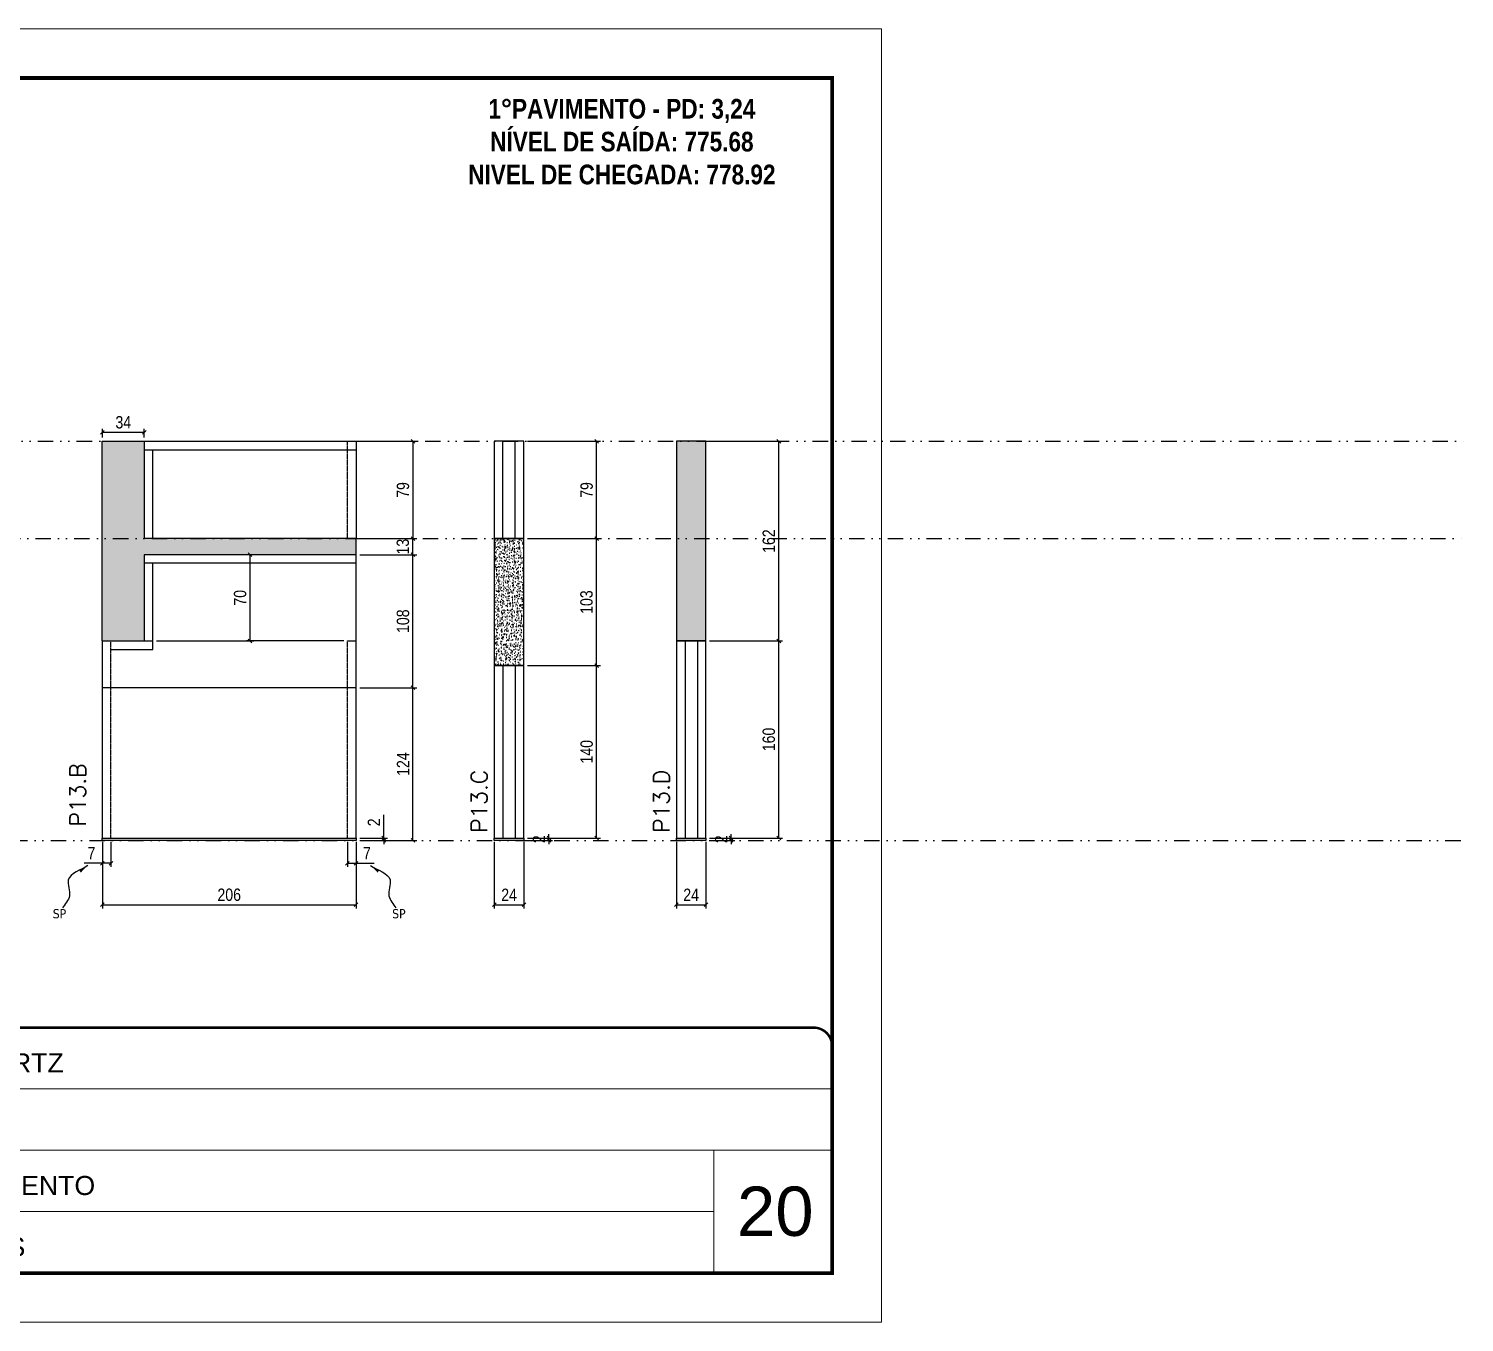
# Model space of a CAD drawing. Extents: x 13770 to 23315, y 867 to 16997.
# Drawn here: x 19947 to 21113, y 11204 to 12254 of the extents above; entities that cross this region are included whole.
import ezdxf

# ---------------------------------------------------------------- set-up
doc = ezdxf.new("R2010")
doc.units = 0
for name, pattern in [('CONTINUO', [0]), ('DASHED', [0.75, 0.5, -0.25]), ('DIVIDE2', [0.625, 0.25, -0.125, 0, -0.125, 0, -0.125]), ('HIDDEN', [0.375, 0.25, -0.125])]:
    doc.linetypes.add(name, pattern=pattern)
for name, color, linetype, lineweight in [('CARIMBO', 255, 'Continuous', 9), ('Folhas', 255, 'Continuous', 9), ('SARRAFO DE PRESSAO', 251, 'DASHED', 9), ('Texto Seção', 7, 'Continuous', 15)]:
    doc.layers.add(name, color=color, linetype=linetype, lineweight=lineweight)
for name, color, linetype in [('COTA', 241, 'Continuous'), ('NOMENCLATURA', 7, 'Continuous'), ('Nível', 160, 'Continuous'), ('Painéis', 200, 'Continuous'), ('SARR_2.2x7', 40, 'Continuous'), ('Sarrafo de Pressão', 42, 'HIDDEN'), ('texto', 7, 'Continuous')]:
    doc.layers.add(name, color=color, linetype=linetype)
doc.styles.add('ARIAL', font='arial.ttf')
doc.styles.add('COTA TECNICA', font='techl___.ttf', dxfattribs={"height": 10})
doc.styles.add('COTA TECNICA-50', font='techl___.ttf', dxfattribs={"height": 10})
doc.styles.add('REGUA-120', font='ROMANS.shx', dxfattribs={"height": 15})
doc.styles.add('ROMANC', font='techb___.ttf', dxfattribs={"height": 2.5})
doc.styles.get("Standard").update_dxf_attribs({"font": 'arial.ttf'})
doc.styles.add('Tecnologia', font='')
doc.styles.get('Tecnologia').set_extended_font_data('Forgotten Futurist')
doc.dimstyles.new('COTA PAINEL-50', dxfattribs={"dimtxt": 10, "dimasz": 3, "dimexe": 3, "dimexo": 3, "dimgap": 3, "dimtad": 1, "dimdec": 1, "dimzin": 12, "dimdsep": 46, "dimtxsty": 'COTA TECNICA-50', "dimblk1": 'OBLIQUE', "dimblk2": 'OBLIQUE', "dimsah": 1, "dimcen": 0.9, "dimclrd": 4, "dimclre": 4, "dimclrt": 240, "dimadec": 1, "dimazin": 3, "dimtfac": 1, "dimtdec": 1, "dimtmove": 0, "dimatfit": 3, "dimfxl": 1, "dimtolj": 1, "dimtzin": 12, "dimarcsym": 0})
doc.dimstyles.new('PAINEL', dxfattribs={"dimtxt": 10, "dimasz": 3, "dimexe": 3, "dimexo": 3, "dimgap": 3, "dimtad": 1, "dimdec": 1, "dimzin": 12, "dimdsep": 46, "dimtxsty": 'COTA TECNICA', "dimblk1": 'OBLIQUE', "dimblk2": 'OBLIQUE', "dimsah": 1, "dimcen": 0.9, "dimclrd": 4, "dimclre": 4, "dimclrt": 240, "dimadec": 1, "dimazin": 3, "dimtfac": 1, "dimtdec": 1, "dimtmove": 0, "dimatfit": 3, "dimfxl": 1, "dimtolj": 1, "dimtzin": 12, "dimarcsym": 0})
doc.dimstyles.get("Standard").update_dxf_attribs({"dimtxt": 0.18, "dimasz": 0.18, "dimexe": 0.18, "dimexo": 0.0625, "dimgap": 0.09, "dimtad": 0, "dimtih": 1, "dimtoh": 1, "dimdec": 4, "dimzin": 0, "dimdsep": 46, "dimtxsty": 'Standard', "dimcen": 0.09, "dimadec": 0, "dimazin": 0, "dimtfac": 1, "dimtdec": 4, "dimtofl": 0, "dimtmove": 0, "dimatfit": 3, "dimfxl": 1, "dimtolj": 1, "dimtzin": 0, "dimarcsym": 0})

# ---------------------------------------------------------------- blocks, each defined once
blk = doc.blocks.new('9999999999')
at = {"color": 30, "linetype": 'CONTINUO'}
for p, q in [((98564.6, 34230.2), (98564.6, 34429.4)), ((98564.6, 34379.6), (99584, 34379.6)), ((98564.6, 34329.8), (99488, 34329.8)), ((99584, 34329.8), (99488, 34329.8)), ((99488, 34329.8), (99488, 34230.2)), ((98564.6, 34280), (99488, 34280))]:
    blk.add_line(p, q, dxfattribs=at)
at = {"color": 30, "linetype": 'CONTINUO', "const_width": 2}
blk.add_lwpolyline([(99584, 34230.2), (99584, 34414.4, 0.414214), (99569, 34429.4), (98229, 34429.4, 0.414214), (98214, 34414.4), (98214, 34245.2, 0.414214), (98229, 34230.2), (99584, 34230.2)], format="xyb", dxfattribs=at)
at = {"layer": 'Folhas'}
blk.add_lwpolyline([(98139, 34190.2), (99624, 34190.2), (99624, 35240.2), (98139, 35240.2)], close=True, dxfattribs=at)
at = {"layer": 'Folhas', "color": 30, "const_width": 3}
blk.add_lwpolyline([(98214, 34230.2), (99584, 34230.2), (99584, 35200.2), (98214, 35200.2)], close=True, dxfattribs=at)
at = {"color": 7, "linetype": 'Continuous', "ltscale": 5, "style": 'ARIAL'}
for s, height, p in [('SCHWARTZ', 15.48, (98837.7, 34393.1)), ('GWT', 15.48, (98837.7, 34343.3)), ('2°PAVIMENTO', 15.483, (98837.7, 34293.5)), ('NOVA SISTEMAS CONSTRUTIVOS', 11.059, (98263.2, 34267.2)), ('PILARES', 15.48, (98837.7, 34243.7))]:
    blk.add_text(s, height=height, dxfattribs=at).set_placement(p)
at = {"layer": 'Folhas', "color": 7, "style": 'Tecnologia', "width": 1.5}
for s, p in [('CLIENTE:', (98573.7, 34397.2)), ('OBRA:', (98573.7, 34347.3)), ('PAVIMENTO:', (98573.7, 34297.5)), ('PROJETO:', (98573.7, 34247.7))]:
    blk.add_text(s, height=14, dxfattribs=at).set_placement(p)
blk = doc.blocks.new('_Oblique')
at = {"color": 0, "linetype": 'ByBlock', "lineweight": -2}
blk.add_line((-0.5, -0.5), (0.5, 0.5), dxfattribs=at)
blk = doc.blocks.new('*D332')
at = {"layer": 'COTA', "color": 4, "lineweight": -2, "transparency": 16777216}
for p, q in [((20007.1, 11594.3), (20007.1, 11540.1)), ((20213.1, 11594.3), (20213.1, 11540.1)), ((20007.1, 11543.1), (20213.1, 11543.1))]:
    blk.add_line(p, q, dxfattribs=at)
at = {"layer": 'Defpoints', "color": 0, "transparency": 16777216}
for p in [(20007.1, 11597.3), (20213.1, 11597.3), (20213.1, 11543.1)]:
    blk.add_point(p, dxfattribs=at)
at = {"layer": 'COTA', "color": 4, "lineweight": -2, "transparency": 16777216, "xscale": 3, "yscale": 3, "zscale": 3, "rotation": 180}
blk.add_blockref('_Oblique', (20007.1, 11543.1), dxfattribs=at)
at = {"layer": 'COTA', "color": 4, "lineweight": -2, "transparency": 16777216, "xscale": 3, "yscale": 3, "zscale": 3}
blk.add_blockref('_Oblique', (20213.1, 11543.1), dxfattribs=at)
at = {"layer": 'COTA', "color": 240, "transparency": 16777216, "insert": (20110.1, 11551.2), "char_height": 10, "attachment_point": 5, "style": 'COTA TECNICA'}
blk.add_mtext('\\A1;206', dxfattribs=at)
blk = doc.blocks.new('*D333')
at = {"layer": 'COTA', "color": 4, "lineweight": -2, "transparency": 16777216}
for p, q in [((20216.1, 11719.3), (20262.3, 11719.3)), ((20259.3, 11595.3), (20259.3, 11719.3)), ((20216.1, 11595.3), (20262.3, 11595.3))]:
    blk.add_line(p, q, dxfattribs=at)
at = {"layer": 'Defpoints', "color": 0, "transparency": 16777216}
for p in [(20213.1, 11719.3), (20259.3, 11719.3), (20213.1, 11595.3)]:
    blk.add_point(p, dxfattribs=at)
at = {"layer": 'COTA', "color": 4, "lineweight": -2, "transparency": 16777216, "xscale": 3, "yscale": 3, "zscale": 3}
for p, rotation in [((20259.3, 11719.3), 90), ((20259.3, 11595.3), 270)]:
    blk.add_blockref('_Oblique', p, dxfattribs=dict(at, rotation=rotation))
at = {"layer": 'COTA', "color": 240, "transparency": 16777216, "insert": (20251.2, 11657.3), "char_height": 10, "attachment_point": 5, "rotation": 90, "style": 'COTA TECNICA-50'}
blk.add_mtext('\\A1;124', dxfattribs=at)
blk = doc.blocks.new('*D334')
at = {"layer": 'COTA', "color": 4, "lineweight": -2, "transparency": 16777216}
for p, q in [((20235.6, 11597.3), (20235.6, 11616.1)), ((20216.1, 11597.3), (20238.6, 11597.3)), ((20235.6, 11595.3), (20235.6, 11597.3)), ((20216.1, 11595.3), (20238.6, 11595.3)), ((20235.6, 11595.3), (20235.6, 11592.3))]:
    blk.add_line(p, q, dxfattribs=at)
at = {"layer": 'Defpoints', "color": 0, "transparency": 16777216}
for p in [(20213.1, 11597.3), (20213.1, 11595.3), (20235.6, 11595.3)]:
    blk.add_point(p, dxfattribs=at)
at = {"layer": 'COTA', "color": 4, "lineweight": -2, "transparency": 16777216, "xscale": 3, "yscale": 3, "zscale": 3}
for p, rotation in [((20235.6, 11597.3), 270), ((20235.6, 11595.3), 90)]:
    blk.add_blockref('_Oblique', p, dxfattribs=dict(at, rotation=rotation))
at = {"layer": 'COTA', "color": 240, "transparency": 16777216, "insert": (20227.6, 11610), "char_height": 10, "attachment_point": 5, "rotation": 90, "style": 'COTA TECNICA-50'}
blk.add_mtext('\\A1;2', dxfattribs=at)
blk = doc.blocks.new('*D335')
at = {"layer": 'COTA', "color": 4, "lineweight": -2, "transparency": 16777216}
for p, q in [((20007.1, 11592.3), (20007.1, 11573.8)), ((20014.1, 11594.3), (20014.1, 11573.8)), ((20007.1, 11576.8), (19992.3, 11576.8)), ((20014.1, 11576.8), (20007.1, 11576.8))]:
    blk.add_line(p, q, dxfattribs=at)
at = {"layer": 'Defpoints', "color": 0, "transparency": 16777216}
for p in [(20014.1, 11597.3), (20007.1, 11595.3), (20007.1, 11576.8)]:
    blk.add_point(p, dxfattribs=at)
at = {"layer": 'COTA', "color": 4, "lineweight": -2, "transparency": 16777216, "xscale": 3, "yscale": 3, "zscale": 3, "rotation": 180}
blk.add_blockref('_Oblique', (20007.1, 11576.8), dxfattribs=at)
at = {"layer": 'COTA', "color": 4, "lineweight": -2, "transparency": 16777216, "xscale": 3, "yscale": 3, "zscale": 3}
blk.add_blockref('_Oblique', (20014.1, 11576.8), dxfattribs=at)
at = {"layer": 'COTA', "color": 240, "transparency": 16777216, "insert": (19998.2, 11584.9), "char_height": 10, "attachment_point": 5, "style": 'COTA TECNICA-50'}
blk.add_mtext('\\A1;7', dxfattribs=at)
blk = doc.blocks.new('*D336')
at = {"layer": 'COTA', "color": 4, "lineweight": -2, "transparency": 16777216}
for p, q in [((20206.1, 11594.3), (20206.1, 11573.8)), ((20213.1, 11592.3), (20213.1, 11573.8)), ((20206.1, 11576.8), (20213.1, 11576.8)), ((20213.1, 11576.8), (20227.8, 11576.8))]:
    blk.add_line(p, q, dxfattribs=at)
at = {"layer": 'Defpoints', "color": 0, "transparency": 16777216}
for p in [(20206.1, 11597.3), (20213.1, 11595.3), (20213.1, 11576.8)]:
    blk.add_point(p, dxfattribs=at)
at = {"layer": 'COTA', "color": 4, "lineweight": -2, "transparency": 16777216, "xscale": 3, "yscale": 3, "zscale": 3, "rotation": 180}
blk.add_blockref('_Oblique', (20206.1, 11576.8), dxfattribs=at)
at = {"layer": 'COTA', "color": 4, "lineweight": -2, "transparency": 16777216, "xscale": 3, "yscale": 3, "zscale": 3}
blk.add_blockref('_Oblique', (20213.1, 11576.8), dxfattribs=at)
at = {"layer": 'COTA', "color": 240, "transparency": 16777216, "insert": (20221.9, 11584.9), "char_height": 10, "attachment_point": 5, "style": 'COTA TECNICA-50'}
blk.add_mtext('\\A1;7', dxfattribs=at)
blk = doc.blocks.new('*D337')
at = {"layer": 'COTA', "color": 4, "lineweight": -2, "transparency": 16777216}
for p, q in [((20216.1, 11827.3), (20262.3, 11827.3)), ((20259.3, 11719.3), (20259.3, 11827.3)), ((20216.1, 11719.3), (20262.3, 11719.3))]:
    blk.add_line(p, q, dxfattribs=at)
at = {"layer": 'Defpoints', "color": 0, "transparency": 16777216}
for p in [(20213.1, 11827.3), (20259.3, 11827.3), (20213.1, 11719.3)]:
    blk.add_point(p, dxfattribs=at)
at = {"layer": 'COTA', "color": 4, "lineweight": -2, "transparency": 16777216, "xscale": 3, "yscale": 3, "zscale": 3}
for p, rotation in [((20259.3, 11827.3), 90), ((20259.3, 11719.3), 270)]:
    blk.add_blockref('_Oblique', p, dxfattribs=dict(at, rotation=rotation))
at = {"layer": 'COTA', "color": 240, "transparency": 16777216, "insert": (20251.2, 11773.3), "char_height": 10, "attachment_point": 5, "rotation": 90, "style": 'COTA TECNICA'}
blk.add_mtext('\\A1;108', dxfattribs=at)
blk = doc.blocks.new('*D338')
at = {"layer": 'COTA', "color": 4, "lineweight": -2, "transparency": 16777216}
for p, q in [((20216.1, 11919.3), (20262.3, 11919.3)), ((20259.3, 11919.3), (20259.3, 11840.3)), ((20216.1, 11840.3), (20262.3, 11840.3))]:
    blk.add_line(p, q, dxfattribs=at)
at = {"layer": 'Defpoints', "color": 0, "transparency": 16777216}
for p in [(20213.1, 11919.3), (20213.1, 11840.3), (20259.3, 11840.3)]:
    blk.add_point(p, dxfattribs=at)
at = {"layer": 'COTA', "color": 4, "lineweight": -2, "transparency": 16777216, "xscale": 3, "yscale": 3, "zscale": 3}
for p, rotation in [((20259.3, 11919.3), 90), ((20259.3, 11840.3), 270)]:
    blk.add_blockref('_Oblique', p, dxfattribs=dict(at, rotation=rotation))
at = {"layer": 'COTA', "color": 240, "transparency": 16777216, "insert": (20251.2, 11879.8), "char_height": 10, "attachment_point": 5, "rotation": 90, "style": 'COTA TECNICA'}
blk.add_mtext('\\A1;79', dxfattribs=at)
blk = doc.blocks.new('*D340')
at = {"layer": 'COTA', "color": 4, "lineweight": -2, "transparency": 16777216}
for p, q in [((20325.3, 11594.3), (20325.3, 11540.1)), ((20349.3, 11594.3), (20349.3, 11540.1)), ((20325.3, 11543.1), (20349.3, 11543.1))]:
    blk.add_line(p, q, dxfattribs=at)
at = {"layer": 'Defpoints', "color": 0, "transparency": 16777216}
for p in [(20325.3, 11597.3), (20349.3, 11597.3), (20349.3, 11543.1)]:
    blk.add_point(p, dxfattribs=at)
at = {"layer": 'COTA', "color": 4, "lineweight": -2, "transparency": 16777216, "xscale": 3, "yscale": 3, "zscale": 3, "rotation": 180}
blk.add_blockref('_Oblique', (20325.3, 11543.1), dxfattribs=at)
at = {"layer": 'COTA', "color": 4, "lineweight": -2, "transparency": 16777216, "xscale": 3, "yscale": 3, "zscale": 3}
blk.add_blockref('_Oblique', (20349.3, 11543.1), dxfattribs=at)
at = {"layer": 'COTA', "color": 240, "transparency": 16777216, "insert": (20337.3, 11551.2), "char_height": 10, "attachment_point": 5, "style": 'COTA TECNICA'}
blk.add_mtext('\\A1;24', dxfattribs=at)
blk = doc.blocks.new('*D341')
at = {"layer": 'COTA', "color": 4, "lineweight": -2, "transparency": 16777216}
for p, q in [((20352.3, 11737.3), (20411.4, 11737.3)), ((20408.4, 11597.3), (20408.4, 11737.3)), ((20352.3, 11597.3), (20411.4, 11597.3))]:
    blk.add_line(p, q, dxfattribs=at)
at = {"layer": 'Defpoints', "color": 0, "transparency": 16777216}
for p in [(20349.3, 11737.3), (20408.4, 11737.3), (20349.3, 11597.3)]:
    blk.add_point(p, dxfattribs=at)
at = {"layer": 'COTA', "color": 4, "lineweight": -2, "transparency": 16777216, "xscale": 3, "yscale": 3, "zscale": 3}
for p, rotation in [((20408.4, 11737.3), 90), ((20408.4, 11597.3), 270)]:
    blk.add_blockref('_Oblique', p, dxfattribs=dict(at, rotation=rotation))
at = {"layer": 'COTA', "color": 240, "transparency": 16777216, "insert": (20400.3, 11667.3), "char_height": 10, "attachment_point": 5, "rotation": 90, "style": 'COTA TECNICA'}
blk.add_mtext('\\A1;140', dxfattribs=at)
blk = doc.blocks.new('*D342')
at = {"layer": 'COTA', "color": 4, "lineweight": -2, "transparency": 16777216}
for p, q in [((20352.3, 11597.3), (20372.6, 11597.3)), ((20369.6, 11597.3), (20369.6, 11600.3)), ((20369.6, 11595.3), (20369.6, 11597.3)), ((20352.3, 11595.3), (20372.6, 11595.3)), ((20369.6, 11595.3), (20369.6, 11592.3))]:
    blk.add_line(p, q, dxfattribs=at)
at = {"layer": 'Defpoints', "color": 0, "transparency": 16777216}
for p in [(20349.3, 11597.3), (20369.6, 11597.3), (20349.3, 11595.3)]:
    blk.add_point(p, dxfattribs=at)
at = {"layer": 'COTA', "color": 4, "lineweight": -2, "transparency": 16777216, "xscale": 3, "yscale": 3, "zscale": 3}
for p, rotation in [((20369.6, 11597.3), 270), ((20369.6, 11595.3), 90)]:
    blk.add_blockref('_Oblique', p, dxfattribs=dict(at, rotation=rotation))
at = {"layer": 'COTA', "color": 240, "transparency": 16777216, "insert": (20361.6, 11596.3), "char_height": 10, "attachment_point": 5, "rotation": 90, "style": 'COTA TECNICA-50'}
blk.add_mtext('\\A1;2', dxfattribs=at)
blk = doc.blocks.new('*D344')
at = {"layer": 'COTA', "color": 4, "lineweight": -2, "transparency": 16777216}
for p, q in [((20352.3, 11840.3), (20411.4, 11840.3)), ((20408.4, 11737.3), (20408.4, 11840.3)), ((20352.3, 11737.3), (20411.4, 11737.3))]:
    blk.add_line(p, q, dxfattribs=at)
at = {"layer": 'Defpoints', "color": 0, "transparency": 16777216}
for p in [(20349.3, 11840.3), (20408.4, 11840.3), (20349.3, 11737.3)]:
    blk.add_point(p, dxfattribs=at)
at = {"layer": 'COTA', "color": 4, "lineweight": -2, "transparency": 16777216, "xscale": 3, "yscale": 3, "zscale": 3}
for p, rotation in [((20408.4, 11840.3), 90), ((20408.4, 11737.3), 270)]:
    blk.add_blockref('_Oblique', p, dxfattribs=dict(at, rotation=rotation))
at = {"layer": 'COTA', "color": 240, "transparency": 16777216, "insert": (20400.2, 11788.8), "char_height": 10, "attachment_point": 5, "rotation": 90, "style": 'COTA TECNICA'}
blk.add_mtext('\\A1;103', dxfattribs=at)
blk = doc.blocks.new('*D343')
at = {"layer": 'COTA', "color": 4, "lineweight": -2, "transparency": 16777216}
for p, q in [((20352.3, 11919.3), (20411.4, 11919.3)), ((20408.4, 11840.3), (20408.4, 11919.3)), ((20352.3, 11840.3), (20411.4, 11840.3))]:
    blk.add_line(p, q, dxfattribs=at)
at = {"layer": 'Defpoints', "color": 0, "transparency": 16777216}
for p in [(20349.3, 11919.3), (20408.4, 11919.3), (20349.3, 11840.3)]:
    blk.add_point(p, dxfattribs=at)
at = {"layer": 'COTA', "color": 4, "lineweight": -2, "transparency": 16777216, "xscale": 3, "yscale": 3, "zscale": 3}
for p, rotation in [((20408.4, 11919.3), 90), ((20408.4, 11840.3), 270)]:
    blk.add_blockref('_Oblique', p, dxfattribs=dict(at, rotation=rotation))
at = {"layer": 'COTA', "color": 240, "transparency": 16777216, "insert": (20400.3, 11879.8), "char_height": 10, "attachment_point": 5, "rotation": 90, "style": 'COTA TECNICA'}
blk.add_mtext('\\A1;79', dxfattribs=at)
blk = doc.blocks.new('*D345')
at = {"layer": 'COTA', "color": 4, "lineweight": -2, "transparency": 16777216}
for p, q in [((20473.1, 11594.3), (20473.1, 11540.1)), ((20497.1, 11594.3), (20497.1, 11540.1)), ((20473.1, 11543.1), (20497.1, 11543.1))]:
    blk.add_line(p, q, dxfattribs=at)
at = {"layer": 'Defpoints', "color": 0, "transparency": 16777216}
for p in [(20473.1, 11597.3), (20497.1, 11597.3), (20497.1, 11543.1)]:
    blk.add_point(p, dxfattribs=at)
at = {"layer": 'COTA', "color": 4, "lineweight": -2, "transparency": 16777216, "xscale": 3, "yscale": 3, "zscale": 3, "rotation": 180}
blk.add_blockref('_Oblique', (20473.1, 11543.1), dxfattribs=at)
at = {"layer": 'COTA', "color": 4, "lineweight": -2, "transparency": 16777216, "xscale": 3, "yscale": 3, "zscale": 3}
blk.add_blockref('_Oblique', (20497.1, 11543.1), dxfattribs=at)
at = {"layer": 'COTA', "color": 240, "transparency": 16777216, "insert": (20485.1, 11551.2), "char_height": 10, "attachment_point": 5, "style": 'COTA TECNICA'}
blk.add_mtext('\\A1;24', dxfattribs=at)
blk = doc.blocks.new('*D346')
at = {"layer": 'COTA', "color": 4, "lineweight": -2, "transparency": 16777216}
for p, q in [((20500.1, 11757.3), (20559.3, 11757.3)), ((20556.3, 11597.3), (20556.3, 11757.3)), ((20500.1, 11597.3), (20559.3, 11597.3))]:
    blk.add_line(p, q, dxfattribs=at)
at = {"layer": 'Defpoints', "color": 0, "transparency": 16777216}
for p in [(20497.1, 11757.3), (20556.3, 11757.3), (20497.1, 11597.3)]:
    blk.add_point(p, dxfattribs=at)
at = {"layer": 'COTA', "color": 4, "lineweight": -2, "transparency": 16777216, "xscale": 3, "yscale": 3, "zscale": 3}
for p, rotation in [((20556.3, 11757.3), 90), ((20556.3, 11597.3), 270)]:
    blk.add_blockref('_Oblique', p, dxfattribs=dict(at, rotation=rotation))
at = {"layer": 'COTA', "color": 240, "transparency": 16777216, "insert": (20548.2, 11677.3), "char_height": 10, "attachment_point": 5, "rotation": 90, "style": 'COTA TECNICA'}
blk.add_mtext('\\A1;160', dxfattribs=at)
blk = doc.blocks.new('*D347')
at = {"layer": 'COTA', "color": 4, "lineweight": -2, "transparency": 16777216}
for p, q in [((20500.1, 11597.3), (20520.5, 11597.3)), ((20517.5, 11597.3), (20517.5, 11600.3)), ((20517.5, 11595.3), (20517.5, 11597.3)), ((20500.1, 11595.3), (20520.5, 11595.3)), ((20517.5, 11595.3), (20517.5, 11592.3))]:
    blk.add_line(p, q, dxfattribs=at)
at = {"layer": 'Defpoints', "color": 0, "transparency": 16777216}
for p in [(20497.1, 11597.3), (20517.5, 11597.3), (20497.1, 11595.3)]:
    blk.add_point(p, dxfattribs=at)
at = {"layer": 'COTA', "color": 4, "lineweight": -2, "transparency": 16777216, "xscale": 3, "yscale": 3, "zscale": 3}
for p, rotation in [((20517.5, 11597.3), 270), ((20517.5, 11595.3), 90)]:
    blk.add_blockref('_Oblique', p, dxfattribs=dict(at, rotation=rotation))
at = {"layer": 'COTA', "color": 240, "transparency": 16777216, "insert": (20509.5, 11596.3), "char_height": 10, "attachment_point": 5, "rotation": 90, "style": 'COTA TECNICA-50'}
blk.add_mtext('\\A1;2', dxfattribs=at)
blk = doc.blocks.new('*D348')
at = {"layer": 'COTA', "color": 4, "lineweight": -2, "transparency": 16777216}
for p, q in [((20500.1, 11919.3), (20559.3, 11919.3)), ((20556.3, 11757.3), (20556.3, 11919.3)), ((20500.1, 11757.3), (20559.3, 11757.3))]:
    blk.add_line(p, q, dxfattribs=at)
at = {"layer": 'Defpoints', "color": 0, "transparency": 16777216}
for p in [(20497.1, 11919.3), (20556.3, 11919.3), (20497.1, 11757.3)]:
    blk.add_point(p, dxfattribs=at)
at = {"layer": 'COTA', "color": 4, "lineweight": -2, "transparency": 16777216, "xscale": 3, "yscale": 3, "zscale": 3}
for p, rotation in [((20556.3, 11919.3), 90), ((20556.3, 11757.3), 270)]:
    blk.add_blockref('_Oblique', p, dxfattribs=dict(at, rotation=rotation))
at = {"layer": 'COTA', "color": 240, "transparency": 16777216, "insert": (20548.2, 11838.3), "char_height": 10, "attachment_point": 5, "rotation": 90, "style": 'COTA TECNICA'}
blk.add_mtext('\\A1;162', dxfattribs=at)
blk = doc.blocks.new('*D647')
at = {"layer": 'COTA', "color": 4, "lineweight": -2, "transparency": 16777216}
for p, q in [((20007.1, 11922.3), (20007.1, 11929.5)), ((20041.1, 11926.5), (20007.1, 11926.5)), ((20041.1, 11922.3), (20041.1, 11929.5))]:
    blk.add_line(p, q, dxfattribs=at)
at = {"layer": 'Defpoints', "color": 0, "transparency": 16777216}
for p in [(20007.1, 11926.5), (20007.1, 11919.3), (20041.1, 11919.3)]:
    blk.add_point(p, dxfattribs=at)
at = {"layer": 'COTA', "color": 4, "lineweight": -2, "transparency": 16777216, "xscale": 3, "yscale": 3, "zscale": 3, "rotation": 180}
blk.add_blockref('_Oblique', (20007.1, 11926.5), dxfattribs=at)
at = {"layer": 'COTA', "color": 4, "lineweight": -2, "transparency": 16777216, "xscale": 3, "yscale": 3, "zscale": 3}
blk.add_blockref('_Oblique', (20041.1, 11926.5), dxfattribs=at)
at = {"layer": 'COTA', "color": 240, "transparency": 16777216, "insert": (20024.1, 11934.7), "char_height": 10, "attachment_point": 5, "style": 'COTA TECNICA'}
blk.add_mtext('\\A1;34', dxfattribs=at)
blk = doc.blocks.new('*D802')
at = {"layer": 'COTA', "color": 4, "lineweight": -2, "transparency": 16777216}
for p, q in [((20216.1, 11840.3), (20262.3, 11840.3)), ((20259.3, 11827.3), (20259.3, 11840.3)), ((20216.1, 11827.3), (20262.3, 11827.3))]:
    blk.add_line(p, q, dxfattribs=at)
at = {"layer": 'Defpoints', "color": 0, "transparency": 16777216}
for p in [(20213.1, 11840.3), (20259.3, 11840.3), (20213.1, 11827.3)]:
    blk.add_point(p, dxfattribs=at)
at = {"layer": 'COTA', "color": 4, "lineweight": -2, "transparency": 16777216, "xscale": 3, "yscale": 3, "zscale": 3}
for p, rotation in [((20259.3, 11840.3), 90), ((20259.3, 11827.3), 270)]:
    blk.add_blockref('_Oblique', p, dxfattribs=dict(at, rotation=rotation))
at = {"layer": 'COTA', "color": 240, "transparency": 16777216, "insert": (20251.1, 11833.8), "char_height": 10, "attachment_point": 5, "rotation": 90, "style": 'COTA TECNICA'}
blk.add_mtext('\\A1;13', dxfattribs=at)
blk = doc.blocks.new('*D803')
at = {"layer": 'COTA', "color": 4, "lineweight": -2, "transparency": 16777216}
for p, q in [((20127.1, 11757.3), (20127.1, 11827.3)), ((20203.1, 11757.3), (20124.1, 11757.3))]:
    blk.add_line(p, q, dxfattribs=at)
at = {"layer": 'Defpoints', "color": 0, "transparency": 16777216}
for p in [(20127.1, 11827.3), (20127.1, 11827.3), (20206.1, 11757.3)]:
    blk.add_point(p, dxfattribs=at)
at = {"layer": 'COTA', "color": 4, "lineweight": -2, "transparency": 16777216, "xscale": 3, "yscale": 3, "zscale": 3}
for p, rotation in [((20127.1, 11827.3), 90), ((20127.1, 11757.3), 270)]:
    blk.add_blockref('_Oblique', p, dxfattribs=dict(at, rotation=rotation))
at = {"layer": 'COTA', "color": 240, "transparency": 16777216, "insert": (20119, 11792.3), "char_height": 10, "attachment_point": 5, "rotation": 90, "style": 'COTA TECNICA'}
blk.add_mtext('\\A1;70', dxfattribs=at)
blk = doc.blocks.new('*D804')
at = {"layer": 'COTA', "color": 4, "lineweight": -2, "transparency": 16777216}
for p, q in [((20127.1, 11757.3), (20127.1, 11827.3)), ((20051.1, 11757.3), (20130.1, 11757.3))]:
    blk.add_line(p, q, dxfattribs=at)
at = {"layer": 'Defpoints', "color": 0, "transparency": 16777216}
for p in [(20127.1, 11827.3), (20127.1, 11827.3), (20048.1, 11757.3)]:
    blk.add_point(p, dxfattribs=at)
at = {"layer": 'COTA', "color": 4, "lineweight": -2, "transparency": 16777216, "xscale": 3, "yscale": 3, "zscale": 3}
for p, rotation in [((20127.1, 11827.3), 90), ((20127.1, 11757.3), 270)]:
    blk.add_blockref('_Oblique', p, dxfattribs=dict(at, rotation=rotation))
at = {"layer": 'COTA', "color": 240, "transparency": 16777216, "insert": (20119, 11792.3), "char_height": 10, "attachment_point": 5, "rotation": 90, "style": 'COTA TECNICA'}
blk.add_mtext('\\A1;70', dxfattribs=at)

msp = doc.modelspace()

# ---------------------------------------------------------------- hatches: boundary and pattern name
at = {"layer": 'COTA'}
h = msp.add_hatch(dxfattribs=at)
h.set_pattern_fill('AR-CONC', color=256, scale=0.03)
h.paths.add_polyline_path([(20041.08, 11919.3), (20007.08, 11919.3), (20007.08, 11840.3), (20041.08, 11840.3)])
h.paths.add_polyline_path([(20041.08, 11827.3), (20213.08, 11827.3), (20213.08, 11840.3), (20007.08, 11840.3), (20007.08, 11757.3), (20041.08, 11757.3)])
h = msp.add_hatch(dxfattribs=at)
h.set_pattern_fill('AR-CONC', color=256, scale=0.03)
h.set_pattern_definition([(50, (3397.5633, -3555.7253), (5.4655401, -0.4781726), [0.5715, -6.2865]), (355, (3397.5633, -3555.7253), (-1.0573026, 5.7317054), [0.4572, -5.0292175]), (100.451445, (3398.019, -3555.765), (4.4082374, 5.2535326), [0.4857003, -5.3427073]), (46.1842, (3397.563, -3554.201), (8.1323712, -1.2612698), [0.85725, -9.42975]), (96.635558, (3398.241, -3554.3064), (7.122124, 7.4227837), [0.7285507, -8.0140682]), (351.18415, (3397.563, -3554.201), (7.122124, 7.4227837), [0.685799, -7.543792]), (21, (3398.3253, -3554.5823), (4.5484317, -3.06795595), [0.5715, -6.2865]), (326, (3398.3253, -3554.5823), (1.8540609, 5.525639), [0.4572, -5.0292]), (71.451445, (3398.7044, -3554.838), (6.4024926, 2.4576831), [0.4857003, -5.3426981]), (37.5, (3397.5633, -3555.7253), (0.0926581, 2.53665117), [0, -4.96824, 0, -5.1054, 0, -5.04825]), (7.5, (3397.5633, -3555.7253), (2.00458988, 3.00541724), [0, -2.91084, 0, -4.85394, 0, -1.92405]), (327.5, (3395.864, -3555.7253), (4.06771786, -0.17186232), [0, -1.905, 0, -5.9436, 0, -7.8867]), (317.5, (3395.102, -3555.7253), (4.44387544, 0.76279473), [0, -2.4765, 0, -3.94716, 0, -5.6007])])
h.paths.add_polyline_path([(20497.15, 11919.3), (20473.15, 11919.3), (20473.15, 11757.3), (20497.15, 11757.3)])
h = msp.add_hatch(dxfattribs=at)
h.set_pattern_fill('AR-CONC', color=256, scale=0.03)
h.set_pattern_definition([(50, (3244.6713, -3555.7253), (5.4655401, -0.4781726), [0.5715, -6.2865]), (355, (3244.6713, -3555.7253), (-1.0573026, 5.7317054), [0.4572, -5.0292175]), (100.451445, (3245.127, -3555.765), (4.4082374, 5.2535326), [0.4857003, -5.3427073]), (46.1842, (3244.671, -3554.201), (8.1323712, -1.2612698), [0.85725, -9.42975]), (96.635558, (3245.349, -3554.3064), (7.122124, 7.4227837), [0.7285507, -8.0140682]), (351.18415, (3244.671, -3554.201), (7.122124, 7.4227837), [0.685799, -7.543792]), (21, (3245.4333, -3554.5823), (4.5484317, -3.06795595), [0.5715, -6.2865]), (326, (3245.4333, -3554.5823), (1.8540609, 5.525639), [0.4572, -5.0292]), (71.451445, (3245.8123, -3554.838), (6.4024926, 2.4576831), [0.4857003, -5.3426981]), (37.5, (3244.6713, -3555.7253), (0.0926581, 2.53665117), [0, -4.96824, 0, -5.1054, 0, -5.04825]), (7.5, (3244.6713, -3555.7253), (2.00458988, 3.00541724), [0, -2.91084, 0, -4.85394, 0, -1.92405]), (327.5, (3242.972, -3555.7253), (4.06771786, -0.17186232), [0, -1.905, 0, -5.9436, 0, -7.8867]), (317.5, (3242.21, -3555.7253), (4.44387544, 0.76279473), [0, -2.4765, 0, -3.94716, 0, -5.6007])])
h.paths.add_polyline_path([(20349.25, 11840.3), (20325.25, 11840.3), (20325.25, 11737.3), (20349.25, 11737.3)])

# ---------------------------------------------------------------- linework, layer by layer
for p, q in [((20007.08, 11757.3), (20007.08, 11919.3)), ((20007.08, 11919.3), (20041.08, 11919.3)), ((20213.08, 11827.3), (20213.08, 11840.3)), ((20041.08, 11757.3), (20048.08, 11757.3)), ((20048.08, 11750.3), (20048.08, 11757.3)), ((20206.08, 11757.3), (20213.08, 11757.3))]:
    msp.add_line(p, q, dxfattribs=at)
at = {"layer": 'COTA', "linetype": 'ByBlock'}
for points in [[(20473.15, 11757.3), (20497.15, 11757.3), (20497.15, 11919.3), (20473.15, 11919.3)], [(20325.25, 11737.3), (20349.25, 11737.3), (20349.25, 11840.3), (20325.25, 11840.3)]]:
    msp.add_lwpolyline(points, close=True, dxfattribs=at)
at = {"layer": 'Nível', "color": 4, "linetype": 'DIVIDE2', "ltscale": 50}
for p, q in [((17973.41, 11919.3), (21112.79, 11919.3)), ((19229.5, 11840.3), (21112.79, 11840.3)), ((13769.54, 11595.3), (21112.79, 11595.3))]:
    msp.add_line(p, q, dxfattribs=at)
at = {"layer": 'Painéis'}
for p, q in [((20041.08, 11919.3), (20041.08, 11840.3)), ((20041.08, 11919.3), (20213.08, 11919.3)), ((20213.08, 11919.3), (20213.08, 11840.3)), ((20213.08, 11840.3), (20041.08, 11840.3)), ((20213.08, 11827.3), (20041.08, 11827.3)), ((20041.08, 11827.3), (20041.08, 11757.3)), ((20213.08, 11719.3), (20213.08, 11827.3)), ((20007.08, 11757.3), (20007.08, 11719.3)), ((20007.08, 11757.3), (20041.08, 11757.3))]:
    msp.add_line(p, q, dxfattribs=at)
for points in [[(20325.25, 11840.3), (20349.25, 11840.3), (20349.25, 11919.3), (20325.25, 11919.3)], [(20473.15, 11597.3), (20497.15, 11597.3), (20497.15, 11757.3), (20473.15, 11757.3)], [(20325.25, 11597.3), (20349.25, 11597.3), (20349.25, 11737.3), (20325.25, 11737.3)], [(20007.08, 11597.3), (20213.08, 11597.3), (20213.08, 11719.3), (20007.08, 11719.3)], [(20007.08, 11597.3), (20213.08, 11597.3), (20213.08, 11595.3), (20007.08, 11595.3)], [(20325.25, 11597.3), (20349.25, 11597.3), (20349.25, 11595.3), (20325.25, 11595.3)], [(20473.15, 11597.3), (20497.15, 11597.3), (20497.15, 11595.3), (20473.15, 11595.3)]]:
    msp.add_lwpolyline(points, close=True, dxfattribs=at)
at = {"layer": 'SARR_2.2x7', "linetype": 'ByBlock'}
for p, q in [((20041.08, 11912.3), (20213.08, 11912.3)), ((20048.08, 11840.3), (20048.08, 11912.3)), ((20213.08, 11820.3), (20041.08, 11820.3)), ((20048.08, 11757.3), (20048.08, 11820.3)), ((20014.08, 11750.3), (20048.08, 11750.3))]:
    msp.add_line(p, q, dxfattribs=at)
at = {"layer": 'SARR_2.2x7'}
for p, q in [((20332.25, 11840.3), (20332.25, 11919.3)), ((20342.25, 11840.3), (20342.25, 11919.3)), ((20480.15, 11757.3), (20480.15, 11597.3)), ((20490.15, 11757.3), (20490.15, 11597.3)), ((20332.25, 11737.3), (20332.25, 11597.3)), ((20342.25, 11737.3), (20342.25, 11597.3))]:
    msp.add_line(p, q, dxfattribs=at)
at = {"layer": 'Sarrafo de Pressão'}
for p, q in [((20206.08, 11840.3), (20206.08, 11919.3)), ((20014.08, 11719.3), (20014.08, 11757.3)), ((20206.08, 11719.3), (20206.08, 11757.3)), ((20014.08, 11597.3), (20014.08, 11719.3)), ((20206.08, 11597.3), (20206.08, 11719.3))]:
    msp.add_line(p, q, dxfattribs=at)

# ---------------------------------------------------------------- block references
at = {"layer": 'SARRAFO DE PRESSAO', "color": 6, "linetype": 'ByBlock'}
msp.add_blockref('9999999999', (-78984.48, -22985.99), dxfattribs=at)

# ---------------------------------------------------------------- texts
at = {"layer": 'CARIMBO', "style": 'ARIAL'}
msp.add_text('20', height=40, dxfattribs=at).set_placement((20522.36, 11274.36))
at = {"layer": 'NOMENCLATURA', "color": 2, "insert": (20428.88, 12197.25), "char_height": 16, "attachment_point": 2, "style": 'ROMANC'}
msp.add_mtext_dynamic_manual_height_columns('1°PAVIMENTO - PD: 3,24\\PNÍVEL DE SAÍDA: 775.68\\PNIVEL DE CHEGADA: 778.92', width=376.0554, gutter_width=1, heights=[0], dxfattribs=at)
at = {"layer": 'texto', "color": 0, "char_height": 7.5, "attachment_point": 5}
for insert in [(19972.3, 11535.81), (20247.86, 11535.81)]:
    msp.add_mtext('{\\fTahoma|b0|i0|c0|p34;\\C4;SP}', dxfattribs=dict(at, insert=insert))
at = {"layer": 'Texto Seção', "char_height": 13, "width": 285.3299, "rotation": 90, "style": 'REGUA-120'}
for s, insert, attachment_point in [('P13.B', (19993.61, 11606.55), 7), ('P13.C', (20306.58, 11601.45), 1), ('P13.D', (20454.47, 11601.45), 1)]:
    msp.add_mtext(s, dxfattribs=dict(at, insert=insert, attachment_point=attachment_point))

# ---------------------------------------------------------------- dimensions: what is measured, and where the dimension line sits
at = {"layer": 'COTA'}
for base, p1, p2, dimstyle, picture, middle in [((20007.08, 11926.53), (20041.08, 11919.3), (20007.08, 11919.3), 'PAINEL', '*D647', (20024.08, 11934.75)), ((20213.08, 11576.79), (20206.08, 11597.3), (20213.08, 11595.3), 'COTA PAINEL-50', '*D336', (20221.94, 11584.87))]:
    dim = msp.add_linear_dim(base=base, p1=p1, p2=p2, dimstyle=dimstyle, dxfattribs=at)
    dim.commit()
    dim.dimension.update_dxf_attribs({"geometry": picture, "text_midpoint": middle})
for base, p1, p2, angle, dimstyle, picture, middle in [((20259.32, 11840.3), (20213.08, 11919.3), (20213.08, 11840.3), 90, 'PAINEL', '*D338', (20251.21, 11879.8)), ((20408.44, 11919.3), (20349.25, 11840.3), (20349.25, 11919.3), 90, 'PAINEL', '*D343', (20400.33, 11879.8)), ((20556.33, 11919.3), (20497.15, 11757.3), (20497.15, 11919.3), 90, 'PAINEL', '*D348', (20548.23, 11838.3)), ((20408.44, 11840.3), (20349.25, 11737.3), (20349.25, 11840.3), 90, 'PAINEL', '*D344', (20400.22, 11788.8)), ((20127.08, 11827.3), (20048.08, 11757.3), (20127.08, 11827.3), 90, 'PAINEL', '*D804', (20118.98, 11792.3)), ((20127.08, 11827.3), (20206.08, 11757.3), (20127.08, 11827.3), 90, 'PAINEL', '*D803', (20118.98, 11792.3)), ((20259.32, 11827.3), (20213.08, 11719.3), (20213.08, 11827.3), 90, 'PAINEL', '*D337', (20251.19, 11773.3)), ((20259.32, 11719.3), (20213.08, 11595.3), (20213.08, 11719.3), 90, 'COTA PAINEL-50', '*D333', (20251.24, 11657.3)), ((20007.08, 11576.79), (20014.08, 11597.3), (20007.08, 11595.3), 180, 'COTA PAINEL-50', '*D335', (19998.21, 11584.87))]:
    dim = msp.add_linear_dim(base=base, p1=p1, p2=p2, angle=angle, dimstyle=dimstyle, dxfattribs=at)
    dim.commit()
    dim.dimension.update_dxf_attribs({"geometry": picture, "text_midpoint": middle})
for base, p1, p2, dimstyle, picture, middle in [((20259.32, 11840.3), (20213.08, 11827.3), (20213.08, 11840.3), 'PAINEL', '*D802', (20259.32, 11833.8)), ((20235.6, 11595.3), (20213.08, 11597.3), (20213.08, 11595.3), 'COTA PAINEL-50', '*D334', (20235.6, 11610.05)), ((20369.6, 11597.3), (20349.25, 11595.3), (20349.25, 11597.3), 'COTA PAINEL-50', '*D342', (20369.6, 11596.3)), ((20517.5, 11597.3), (20497.15, 11595.3), (20497.15, 11597.3), 'COTA PAINEL-50', '*D347', (20517.5, 11596.3))]:
    dim = msp.add_linear_dim(base=base, p1=p1, p2=p2, angle=90, dimstyle=dimstyle, dxfattribs=at)
    dim.commit()
    dim.dimension.update_dxf_attribs({"geometry": picture, "text_midpoint": middle, "dimtype": 160})
for base, p1, p2, picture, middle in [((20556.33, 11757.3), (20497.15, 11597.3), (20497.15, 11757.3), '*D346', (20548.23, 11677.3)), ((20408.44, 11737.3), (20349.25, 11597.3), (20349.25, 11737.3), '*D341', (20400.33, 11667.3))]:
    dim = msp.add_linear_dim(base=base, p1=p1, p2=p2, angle=90, dimstyle='PAINEL', override={"dimarcsym": 2}, dxfattribs=at)
    dim.commit()
    dim.dimension.update_dxf_attribs({"geometry": picture, "text_midpoint": middle})
for base, p1, p2, picture, middle in [((20213.08, 11543.13), (20007.08, 11597.3), (20213.08, 11597.3), '*D332', (20110.08, 11551.23)), ((20349.25, 11543.13), (20325.25, 11597.3), (20349.25, 11597.3), '*D340', (20337.25, 11551.2)), ((20497.15, 11543.13), (20473.15, 11597.3), (20497.15, 11597.3), '*D345', (20485.15, 11551.2))]:
    dim = msp.add_linear_dim(base=base, p1=p1, p2=p2, dimstyle='PAINEL', override={"dimarcsym": 2}, dxfattribs=at)
    dim.commit()
    dim.dimension.update_dxf_attribs({"geometry": picture, "text_midpoint": middle})

# ---------------------------------------------------------------- leaders
at = {"layer": 'COTA', "path_type": 1}
for points in [[(19995.25, 11575.12), (19979.46, 11563.29), (19980.39, 11550.28), (19974.84, 11540.5)], [(20224.91, 11575.12), (20240.69, 11563.29), (20239.77, 11550.28), (20245.32, 11540.5)]]:
    msp.add_leader(points, dimstyle='Standard', override={"dimasz": 8}, dxfattribs=at)

doc.saveas('drawing.dxf')
